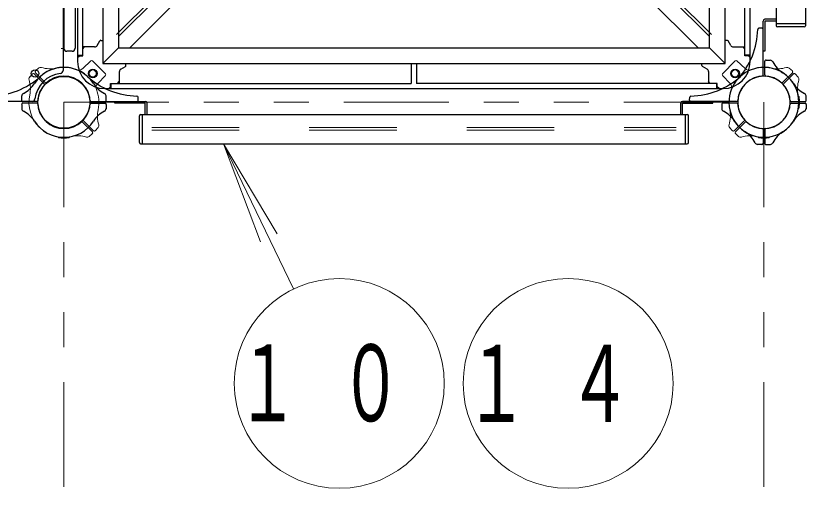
# Model space of a CAD drawing. Units: millimetres on the paper. Extents: x -385 to 0, y -594 to 267.
# Drawn here: x -116.26 to -93.68, y 88.12 to 102.32 of the extents above; entities that cross this region are included whole.
import ezdxf

# ---------------------------------------------------------------- set-up
doc = ezdxf.new("R2010")
doc.units = ezdxf.units.MM
doc.linetypes.add('USER1', pattern=[4.5, 2.5, -2])
doc.linetypes.add('USER3', pattern=[8, 3, -1, 1, -1, 1, -1])
doc.layers.add('LY_1', color=7, linetype='Continuous', lineweight=25)
doc.styles.add('ＭＳ ゴシック', font='')
doc.styles.get('ＭＳ ゴシック').set_extended_font_data('MS Gothic')

msp = doc.modelspace()

# ---------------------------------------------------------------- linework, layer by layer
at = {"layer": 'LY_1'}
for p, q in [((-114.492, 118.674), (-114.492, 101.008)), ((-113.777, 118.734), (-113.777, 100.948)), ((-95.991, 100.948), (-95.991, 118.734)), ((-95.276, 101.008), (-95.276, 118.674)), ((-114.884, 118.3), (-114.884, 101.383)), ((-114.567, 118.3), (-114.567, 101.383)), ((-113.324, 118.281), (-113.324, 101.401)), ((-96.444, 101.401), (-96.444, 118.281)), ((-94.534, 117.65), (-94.534, 102.033)), ((-93.701, 117.65), (-93.701, 102.033)), ((-114.909, 109.841), (-114.909, 100.751)), ((-114.342, 101.174), (-114.342, 109.766)), ((-95.426, 101.174), (-95.426, 109.766)), ((-106.936, 108.227), (-113.383, 101.781)), ((-102.832, 108.227), (-96.385, 101.781)), ((-106.961, 108.085), (-113.324, 101.722)), ((-102.807, 108.085), (-96.444, 101.722)), ((-106.64, 107.764), (-113.003, 101.401)), ((-103.127, 107.764), (-96.764, 101.401)), ((-94.909, 100.623), (-94.909, 102.166)), ((-94.534, 102.216), (-94.859, 102.216)), ((-94.856, 102.163), (-94.856, 101.3)), ((-94.534, 102.163), (-94.856, 102.163)), ((-93.701, 102.083), (-94.534, 102.083)), ((-94.944, 101.965), (-95.031, 101.961)), ((-93.734, 102), (-94.501, 102)), ((-114.006, 101.424), (-114.342, 101.424)), ((-114.342, 101.374), (-114.292, 101.424)), ((-113.934, 101.466), (-113.858, 101.598)), ((-113.829, 101.614), (-113.777, 101.614)), ((-113.324, 101.401), (-113.777, 100.948)), ((-113.324, 101.401), (-96.444, 101.401)), ((-96.444, 101.401), (-95.991, 100.948)), ((-95.939, 101.614), (-95.991, 101.614)), ((-95.834, 101.466), (-95.91, 101.598)), ((-95.762, 101.424), (-95.426, 101.424)), ((-95.426, 101.374), (-95.476, 101.424)), ((-114.651, 101.3), (-114.801, 101.3)), ((-114.492, 101.191), (-114.476, 101.174)), ((-114.492, 101.191), (-114.342, 101.191)), ((-114.492, 101.174), (-114.342, 101.174)), ((-114.492, 101.124), (-114.442, 101.174)), ((-114.359, 101.174), (-114.342, 101.191)), ((-95.409, 101.174), (-95.426, 101.191)), ((-95.276, 101.191), (-95.426, 101.191)), ((-95.276, 101.174), (-95.426, 101.174)), ((-95.276, 101.124), (-95.326, 101.174)), ((-95.276, 101.191), (-95.292, 101.174)), ((-94.856, 101.3), (-94.909, 101.3)), ((-113.777, 100.948), (-95.991, 100.948)), ((-113.111, 100.896), (-113.111, 100.948)), ((-104.959, 100.948), (-104.959, 100.383)), ((-104.809, 100.948), (-104.809, 100.383)), ((-96.657, 100.896), (-96.657, 100.948)), ((-94.859, 100.623), (-94.859, 101.015)), ((-94.824, 101.049), (-94.703, 101.044)), ((-113.301, 100.719), (-113.301, 100.383)), ((-113.259, 100.791), (-113.127, 100.867)), ((-96.509, 100.791), (-96.641, 100.867)), ((-96.467, 100.719), (-96.467, 100.383)), ((-113.601, 100.233), (-113.551, 100.283)), ((-113.551, 100.383), (-104.959, 100.383)), ((-113.551, 100.366), (-113.534, 100.383)), ((-113.551, 100.233), (-113.551, 100.383)), ((-113.534, 100.233), (-113.534, 100.383)), ((-113.351, 100.383), (-113.301, 100.433)), ((-96.217, 100.383), (-104.809, 100.383)), ((-96.417, 100.383), (-96.467, 100.433)), ((-96.234, 100.233), (-96.234, 100.383)), ((-96.217, 100.366), (-96.234, 100.383)), ((-96.217, 100.233), (-96.217, 100.383)), ((-96.167, 100.233), (-96.217, 100.283)), ((-113.717, 100.233), (-96.051, 100.233)), ((-113.534, 100.233), (-113.551, 100.249)), ((-96.234, 100.233), (-96.217, 100.249)), ((-115.665, 99.866), (-121.134, 99.866)), ((-116.091, 99.901), (-116.087, 100.022)), ((-115.665, 99.816), (-116.058, 99.816)), ((-114.103, 99.866), (-112.559, 99.866)), ((-114.103, 99.816), (-113.71, 99.816)), ((-113.677, 99.901), (-113.681, 100.022)), ((-113.426, 99.813), (-113.426, 99.866)), ((-112.563, 99.813), (-113.426, 99.813)), ((-112.76, 99.901), (-112.765, 99.988)), ((-112.563, 99.491), (-112.563, 99.813)), ((-112.509, 99.491), (-112.509, 99.816)), ((-97.259, 99.491), (-97.259, 99.816)), ((-95.665, 99.866), (-97.209, 99.866)), ((-97.206, 99.813), (-96.343, 99.813)), ((-97.206, 99.491), (-97.206, 99.813)), ((-97.008, 99.901), (-97.004, 99.988)), ((-96.343, 99.813), (-96.343, 99.866)), ((-95.665, 99.816), (-96.058, 99.816)), ((-94.103, 99.866), (-93.71, 99.866)), ((-94.103, 99.816), (-93.71, 99.816)), ((-93.898, 100.008), (-93.895, 100.008)), ((-93.677, 99.901), (-93.681, 100.022)), ((-116.091, 99.782), (-116.087, 99.651)), ((-116.091, 99.782), (-116.087, 99.66)), ((-113.677, 99.782), (-113.681, 99.66)), ((-113.677, 99.782), (-113.681, 99.651)), ((-96.091, 99.782), (-96.087, 99.66)), ((-93.898, 99.675), (-93.895, 99.675)), ((-93.677, 99.782), (-93.682, 99.651)), ((-112.726, 98.691), (-112.726, 99.458)), ((-112.693, 99.491), (-97.076, 99.491)), ((-112.643, 98.658), (-112.643, 99.491)), ((-97.126, 98.658), (-97.126, 99.491)), ((-97.043, 98.691), (-97.043, 99.458)), ((-94.909, 99.06), (-94.909, 98.668)), ((-94.859, 99.06), (-94.859, 98.668)), ((-115.051, 98.855), (-115.051, 98.852)), ((-115.051, 98.855), (-115.051, 98.852)), ((-114.718, 98.855), (-114.718, 98.852)), ((-114.717, 98.855), (-114.717, 98.852)), ((-95.051, 98.855), (-95.051, 98.852)), ((-94.718, 98.855), (-94.718, 98.852)), ((-112.693, 98.658), (-97.076, 98.658)), ((-94.943, 98.634), (-95.065, 98.638)), ((-94.824, 98.634), (-94.693, 98.639))]:
    msp.add_line(p, q, dxfattribs=at)
at = {"layer": 'LY_1', "linetype": 'USER1', "lineweight": 13}
for p, q in [((-114.962, 109.841), (-114.962, 101.383)), ((-114.909, 101.383), (-114.962, 101.383)), ((-112.376, 99.124), (-97.393, 99.124)), ((-112.376, 99.041), (-97.393, 99.041))]:
    msp.add_line(p, q, dxfattribs=at)
at = {"layer": 'LY_1', "lineweight": 13}
for p, q in [((-114.112, 101.027), (-114.348, 100.807)), ((-113.699, 100.659), (-114.066, 101.026)), ((-95.702, 101.026), (-96.069, 100.659)), ((-95.656, 101.027), (-95.42, 100.807)), ((-115.695, 100.737), (-115.599, 100.826)), ((-94.072, 100.737), (-94.161, 100.819)), ((-115.779, 100.653), (-115.869, 100.557)), ((-115.454, 100.376), (-115.732, 100.653)), ((-115.419, 100.411), (-115.696, 100.689)), ((-113.698, 100.613), (-113.918, 100.377)), ((-96.07, 100.613), (-95.85, 100.377)), ((-94.349, 100.411), (-94.072, 100.689)), ((-94.314, 100.376), (-94.036, 100.653)), ((-93.988, 100.653), (-93.906, 100.564)), ((-114.349, 99.271), (-114.072, 98.993)), ((-114.314, 99.306), (-114.036, 99.029)), ((-95.454, 99.306), (-95.732, 99.029)), ((-95.419, 99.271), (-95.696, 98.993)), ((-114.072, 98.945), (-114.161, 98.863)), ((-113.988, 99.03), (-113.906, 99.118)), ((-95.779, 99.03), (-95.869, 99.125)), ((-95.695, 98.945), (-95.599, 98.856)), ((-110.326, 98.658), (-109.263, 95.852)), ((-110.326, 98.658), (-108.792, 96.08)), ((-108.321, 94.502), (-110.326, 98.658))]:
    msp.add_line(p, q, dxfattribs=at)
at = {"layer": 'LY_1', "linetype": 'USER3', "lineweight": 13}
for p, q in [((-114.884, 99.841), (-114.884, 79.841)), ((-114.884, 99.841), (-94.884, 99.841)), ((-94.884, 99.841), (-94.884, 79.841))]:
    msp.add_line(p, q, dxfattribs=at)
at = {"layer": 'LY_1'}
for centre, radius in [((-115.709, 100.666), 0.108), ((-114.059, 100.666), 0.125), ((-95.709, 100.666), 0.125), ((-114.884, 99.841), 0.743)]:
    msp.add_circle(centre, radius, dxfattribs=at)
at = {"layer": 'LY_1', "lineweight": 13}
for centre, radius in [((-114.059, 100.666), 0.1), ((-95.709, 100.666), 0.1), ((-107.017, 91.8), 3), ((-100.478, 91.8), 3)]:
    msp.add_circle(centre, radius, dxfattribs=at)
at = {"layer": 'LY_1'}
for centre, radius, start, end in [((-94.859, 102.166), 0.05, 90, 180), ((-97.229, 101.969), 2.167, 317.7828, 358.9158), ((-95.029, 101.928), 0.0333, 93, 178.9159), ((-94.942, 101.932), 0.0333, 0, 93), ((-94.501, 102.033), 0.0333, 180, 270), ((-93.734, 102.033), 0.0333, 270, 0), ((-114.006, 101.508), 0.0833, 270, 330), ((-113.829, 101.581), 0.0333, 90, 150), ((-95.939, 101.581), 0.0333, 30, 90), ((-95.762, 101.508), 0.0833, 210, 270), ((-114.801, 101.383), 0.0833, 180, 270), ((-114.651, 101.383), 0.0833, 270, 0), ((-113.717, 101.008), 0.775, 180, 270), ((-96.051, 101.008), 0.775, 270, 0), ((-94.826, 101.015), 0.0333, 88, 180), ((-94.706, 100.961), 0.0833, 27.4588, 88), ((-93.893, 101.384), 0.833, 207.4588, 237.2728), ((-114.884, 99.841), 1, 90, 147.2728), ((-114.884, 99.841), 1, 90, 132.2172), ((-114.992, 100.751), 0.0833, 276.7872, 0), ((-114.884, 99.841), 1, 47.7828, 90), ((-114.884, 99.841), 1, 32.7272, 90), ((-113.217, 100.719), 0.0833, 120, 180), ((-113.144, 100.896), 0.0333, 300, 0), ((-96.624, 100.896), 0.0333, 180, 240), ((-96.551, 100.719), 0.0833, 0, 60), ((-94.884, 99.841), 1, 90, 132.2172), ((-94.884, 99.841), 1, 32.7272, 90), ((-117.012, 102.186), 2.167, 271.0842, 312.2172), ((-114.884, 99.841), 0.833, 96.7872, 173.2128), ((-114.884, 99.841), 0.75, 90, 175.7293), ((-114.884, 99.841), 0.75, 90, 175.7293), ((-114.884, 99.841), 0.75, 4.2707, 90), ((-114.884, 99.841), 0.75, 4.2707, 90), ((-112.756, 102.186), 2.167, 227.7828, 268.9158), ((-97.012, 102.186), 2.167, 271.0842, 312.2172), ((-94.884, 99.841), 1, 137.7828, 180), ((-94.884, 99.841), 0.75, 94.2707, 180), ((-94.884, 99.841), 0.75, 90, 175.7293), ((-94.942, 100.623), 0.0333, 274.2707, 0), ((-94.884, 99.841), 0.75, 4.2707, 90), ((-94.826, 100.623), 0.0333, 180, 265.7293), ((-94.884, 99.841), 0.75, 0, 85.7293), ((-94.884, 99.841), 1, 0, 57.2728), ((-116.426, 100.832), 0.833, 297.4588, 327.2728), ((-113.342, 100.832), 0.833, 212.7272, 242.5412), ((-93.342, 100.832), 0.833, 212.7272, 242.5412), ((-116.004, 100.019), 0.0833, 117.4588, 178), ((-113.764, 100.019), 0.0833, 2, 62.5412), ((-93.765, 100.019), 0.0833, 2, 62.5412), ((-116.058, 99.899), 0.0333, 178, 270), ((-116.058, 99.783), 0.0333, 90, 182), ((-116.058, 99.783), 0.0333, 90, 182), ((-115.794, 99.949), 0.0833, 270, 353.2128), ((-115.665, 99.899), 0.0333, 270, 355.7293), ((-115.665, 99.899), 0.0333, 270, 355.7293), ((-115.665, 99.783), 0.0333, 4.2707, 90), ((-115.665, 99.783), 0.0333, 4.2707, 90), ((-114.103, 99.899), 0.0333, 184.2707, 270), ((-114.103, 99.899), 0.0333, 184.2707, 270), ((-114.103, 99.783), 0.0333, 90, 175.7293), ((-114.103, 99.783), 0.0333, 90, 175.7293), ((-113.71, 99.899), 0.0333, 270, 2), ((-113.71, 99.783), 0.0333, 358, 90), ((-113.71, 99.783), 0.0333, 358, 90), ((-112.798, 99.987), 0.0333, 3, 88.9159), ((-112.793, 99.899), 0.0333, 270, 3), ((-112.559, 99.816), 0.05, 0, 90), ((-97.209, 99.816), 0.05, 90, 180), ((-96.975, 99.899), 0.0333, 177, 270), ((-96.97, 99.987), 0.0333, 91.0841, 177), ((-96.058, 99.783), 0.0333, 90, 182), ((-94.884, 99.841), 1, 180, 237.2728), ((-95.665, 99.899), 0.0333, 270, 355.7293), ((-95.665, 99.783), 0.0333, 4.2707, 90), ((-94.884, 99.841), 0.75, 180, 265.7293), ((-94.884, 99.841), 0.75, 274.2707, 0), ((-94.884, 99.841), 1, 302.7272, 0), ((-94.103, 99.899), 0.0333, 184.2707, 270), ((-94.103, 99.783), 0.0333, 90, 175.7293), ((-93.895, 99.991), 0.0167, 8.6269, 90), ((-94.884, 99.841), 1.017, 0, 8.6269), ((-94.884, 99.841), 1.017, 351.3731, 0), ((-93.71, 99.899), 0.0333, 270, 2), ((-93.71, 99.783), 0.0333, 358, 90), ((-116.004, 99.663), 0.0833, 182, 242.5412), ((-116.004, 99.663), 0.0833, 182, 242.5412), ((-116.426, 98.85), 0.833, 32.7272, 62.5412), ((-116.426, 98.85), 0.833, 32.7272, 62.5412), ((-114.884, 99.841), 0.75, 184.2707, 270), ((-114.884, 99.841), 0.75, 184.2707, 270), ((-114.884, 99.841), 0.75, 270, 355.7293), ((-114.884, 99.841), 0.75, 270, 355.7293), ((-113.342, 98.85), 0.833, 117.4588, 147.2728), ((-113.342, 98.85), 0.833, 117.4588, 147.2728), ((-113.765, 99.663), 0.0833, 297.4588, 358), ((-113.764, 99.663), 0.0833, 297.4588, 358), ((-96.004, 99.663), 0.0833, 182, 242.5412), ((-96.426, 98.85), 0.833, 32.7272, 62.5412), ((-94.884, 99.841), 0.75, 184.2707, 270), ((-94.884, 99.841), 0.75, 270, 355.7293), ((-93.342, 98.85), 0.833, 117.4588, 147.2728), ((-93.895, 99.691), 0.0167, 270, 351.3731), ((-93.765, 99.663), 0.0833, 297.4588, 358), ((-112.693, 99.458), 0.0333, 90, 180), ((-97.076, 99.458), 0.0333, 0, 90), ((-114.884, 99.841), 1, 212.7272, 270), ((-114.884, 99.841), 1, 212.7272, 270), ((-114.884, 99.841), 1, 270, 327.2728), ((-114.884, 99.841), 1, 270, 327.2728), ((-94.884, 99.841), 1, 212.7272, 270), ((-94.884, 99.841), 1, 270, 327.2728), ((-95.875, 98.299), 0.833, 27.4588, 57.2728), ((-94.942, 99.06), 0.0333, 0, 85.7293), ((-94.826, 99.06), 0.0333, 94.2707, 180), ((-93.893, 98.299), 0.833, 122.7272, 152.5412), ((-115.034, 98.852), 0.0167, 180, 261.3731), ((-115.034, 98.852), 0.0167, 180, 261.3731), ((-114.884, 99.841), 1.017, 261.3731, 270), ((-114.884, 99.841), 1.017, 261.3731, 270), ((-114.884, 99.841), 1.017, 270, 278.6269), ((-114.884, 99.841), 1.017, 270, 278.6269), ((-114.734, 98.852), 0.0167, 278.6269, 0), ((-114.734, 98.852), 0.0167, 278.6269, 0), ((-112.693, 98.691), 0.0333, 180, 270), ((-97.076, 98.691), 0.0333, 270, 0), ((-95.062, 98.722), 0.0833, 207.4588, 268), ((-95.034, 98.852), 0.0167, 180, 261.3731), ((-94.884, 99.841), 1.017, 261.3731, 270), ((-94.884, 99.841), 1.017, 270, 278.6269), ((-94.734, 98.852), 0.0167, 278.6269, 0), ((-94.706, 98.722), 0.0833, 272, 332.5412), ((-94.942, 98.668), 0.0333, 268, 0), ((-94.826, 98.668), 0.0333, 180, 272)]:
    msp.add_arc(centre, radius, start, end, dxfattribs=at)
at = {"layer": 'LY_1', "lineweight": 13}
for centre, radius, start, end in [((-114.089, 101.003), 0.0333, 45, 133), ((-95.679, 101.003), 0.0333, 47, 135), ((-115.673, 100.712), 0.0333, 133, 225), ((-115.55, 100.758), 0.0833, 72.4588, 133), ((-115.274, 101.632), 0.833, 252.4588, 282.2728), ((-114.884, 99.841), 1, 68.1324, 102.2728), ((-114.462, 100.929), 0.167, 248.7906, 313), ((-95.306, 100.929), 0.167, 227, 291.2094), ((-94.884, 99.841), 1, 77.7272, 111.8676), ((-94.494, 101.632), 0.833, 257.7272, 287.5412), ((-94.218, 100.758), 0.0833, 47, 107.5412), ((-94.095, 100.712), 0.0333, 315, 47), ((-115.801, 100.507), 0.0833, 137, 197.5412), ((-115.755, 100.63), 0.0333, 45, 137), ((-114.884, 99.841), 0.75, 45, 130.7293), ((-113.722, 100.636), 0.0333, 317, 45), ((-96.045, 100.636), 0.0333, 135, 223), ((-94.884, 99.841), 0.75, 49.2707, 135), ((-94.013, 100.63), 0.0333, 43, 135), ((-93.966, 100.507), 0.0833, 342.4588, 43), ((-116.675, 100.231), 0.833, 347.7272, 17.5412), ((-114.884, 99.841), 0.75, 139.2707, 225), ((-115.477, 100.352), 0.0333, 319.2707, 45), ((-115.395, 100.435), 0.0333, 225, 310.7293), ((-114.884, 99.841), 0.75, 319.2707, 45), ((-113.796, 100.263), 0.167, 137, 201.2094), ((-95.971, 100.263), 0.167, 338.7906, 43), ((-94.884, 99.841), 0.75, 135, 220.7293), ((-94.373, 100.435), 0.0333, 229.2707, 315), ((-94.884, 99.841), 0.75, 315, 40.7293), ((-94.29, 100.352), 0.0333, 135, 220.7293), ((-93.092, 100.231), 0.833, 162.4588, 192.2728), ((-114.884, 99.841), 1, 167.7272, 225), ((-114.884, 99.841), 1, 347.7272, 21.8676), ((-94.884, 99.841), 1, 158.1324, 192.2728), ((-94.884, 99.841), 1, 315, 12.2728), ((-113.092, 99.451), 0.833, 167.7272, 197.5412), ((-96.675, 99.451), 0.833, 342.4588, 12.2728), ((-114.884, 99.841), 0.75, 225, 310.7293), ((-114.373, 99.247), 0.0333, 45, 130.7293), ((-114.29, 99.33), 0.0333, 139.2707, 225), ((-113.966, 99.175), 0.0833, 317, 17.5412), ((-95.801, 99.175), 0.0833, 162.4588, 223), ((-95.477, 99.33), 0.0333, 315, 40.7293), ((-95.395, 99.247), 0.0333, 49.2707, 135), ((-94.884, 99.841), 0.75, 229.2707, 315), ((-114.884, 99.841), 1, 225, 282.2728), ((-114.095, 98.97), 0.0333, 313, 45), ((-114.013, 99.052), 0.0333, 225, 317), ((-95.755, 99.052), 0.0333, 223, 315), ((-95.673, 98.97), 0.0333, 135, 227), ((-94.884, 99.841), 1, 257.7272, 315), ((-114.494, 98.05), 0.833, 72.4588, 102.2728), ((-114.218, 98.924), 0.0833, 252.4588, 313), ((-95.55, 98.924), 0.0833, 227, 287.5412), ((-95.274, 98.05), 0.833, 77.7272, 107.5412)]:
    msp.add_arc(centre, radius, start, end, dxfattribs=at)

# ---------------------------------------------------------------- texts
at = {"layer": 'LY_1', "char_height": 2.199, "attachment_point": 5, "style": 'ＭＳ ゴシック'}
for s, insert in [('\\T1.64;\\W0.6;１０', (-107.017, 91.8)), ('\\T1.64;\\W0.6;１４', (-100.478, 91.8))]:
    msp.add_mtext(s, dxfattribs=dict(at, insert=insert))

doc.saveas('drawing.dxf')
